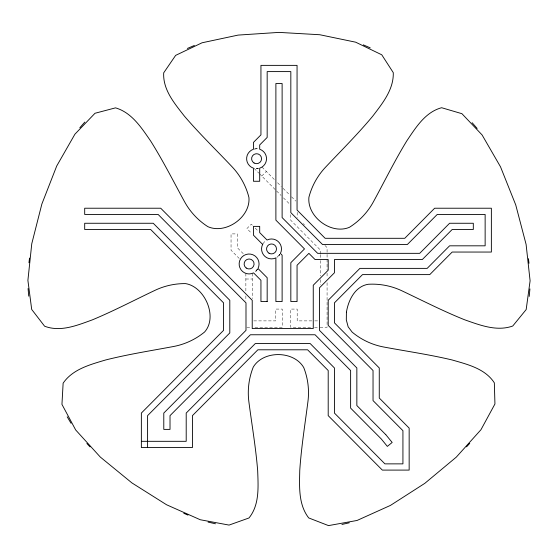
<?xml version="1.0" encoding="UTF-8"?>
<svg xmlns="http://www.w3.org/2000/svg" width="558" height="558" viewBox="0 0 558 558"><rect width="100%" height="100%" fill="white"/><g stroke="black" fill="none" stroke-linecap="round" stroke-linejoin="round"><path stroke-width="0.42" stroke-dasharray="2.79 2.09" d="M257.384 269.033L256.129 271.042L257.447 269.423L257.168 269.835M257.545 269.109L254.56 272.311M279.774 254.441L276.935 257.308M279.265 255.215L278.93 255.606L279.865 254.385A9.967 9.967 0 0 1 276.817 257.384M261.758 176.028L266.347 171.459M254.378 149.16L256.582 148.742L258.919 149.119M245.869 279.007L252.349 279.007M253.806 320.885L275.764 320.885L275.764 309.083L282.236 309.083L282.236 327.365L253.465 327.365M311.817 320.885L297.184 320.885L297.184 309.083L290.711 309.083L290.711 327.365L312.633 327.365M314.747 320.885L317.676 320.885M246.88 327.365L250.974 327.365M314.496 327.365L318.234 327.365M320.104 327.365L327.079 327.365L327.079 282.613M261.988 167.079L274.759 179.92M277.563 182.738L281.295 186.498M283.164 188.381L288.772 194.017M291.576 196.841L295.775 201.068M254.148 168.37L258.828 173.085M259.414 173.671L281.058 195.446M283.471 197.874L288.898 203.335M303.217 223.591L304.424 224.804M324.93 245.436L327.079 247.599L327.079 253.632M252.3 225.174L251.316 224.183L246.901 228.571L251.818 233.523M255.25 228.145L258.208 231.117M243.26 253.674L237.276 247.647L237.276 233.9L231.047 233.9L231.047 250.221L239.194 258.41M327.079 254.42L327.079 270.079M327.079 273.218L327.079 277.131M320.599 253.946L320.599 250.27L290.711 220.194L290.711 213.721M320.599 254.685L320.599 259.1M320.599 260.565L320.599 276.015M320.599 279.691L320.599 284.845M297.184 212.382L297.184 217.522M252.349 273.399L252.349 298.642M245.869 273.399L245.869 291.701M245.869 295.928L245.869 300.86M263.034 243.727A9.967 9.967 0 0 1 266.04 240.617M258.982 168.376A9.967 9.967 0 0 1 254.567 168.467M254.601 148.937A9.967 9.967 0 0 1 258.94 149.028M257.391 269.507A9.967 9.967 0 0 1 254.267 272.499M258.166 168.544L256.582 168.676L258.201 168.537"/><path stroke-width="0.84" d="M529.221 296.431L529.919 288.904M28.967 262.727L29.511 258.082M79.822 127.761L84.816 122.076M466.551 446.839L469.724 443.394M187.355 48.462L194.372 45.463M341.935 524.457L349.315 522.79M141.362 441.315L186.205 441.315L186.205 413.066L255.285 343.568L310.192 343.568L334.43 367.952L334.43 413.066L384.922 463.865L402.932 463.865L402.932 430.671L373.037 400.595L373.037 370.519L328.202 325.412L328.202 300.281L359.91 268.377L427.17 268.377L449.595 245.82L485.139 245.82L485.139 214.453L437.235 214.453L407.34 244.53L322.545 244.53L290.83 212.626L290.83 71.598L267.17 71.598L267.17 137.435L259.693 144.954L259.693 149.244A9.967 9.967 0 0 1 259.693 168.174L259.693 181.266L253.465 181.266L253.465 168.174A9.967 9.967 0 0 1 253.465 149.244L253.465 142.388L260.942 134.869L260.942 65.37L297.058 65.37L297.058 210.052L325.133 238.301L404.752 238.301L434.647 208.225L491.368 208.225L491.368 252.049L452.182 252.049L429.765 274.606L362.505 274.606L334.43 302.854L334.43 322.838L379.266 367.952L379.266 398.028L409.16 428.105L409.16 470.094L382.335 470.094L328.202 415.633L328.202 370.519L307.598 349.796L257.873 349.796L192.433 415.633L192.433 447.544L141.362 447.544L141.362 413.066L223.57 330.357L223.57 302.854L150.66 229.491L84.69 229.491L84.69 223.263L153.248 223.263L229.798 300.281L229.798 332.924L147.591 415.633L147.591 447.544M208.071 522.093L215.514 523.795M363.293 44.856L370.24 47.848M183.777 513.283L187.983 515.104M262.644 244.418L253.465 235.183L253.465 226.381L259.693 226.381L259.693 232.609L267.059 240.024A9.967 9.967 0 0 1 280.409 253.451L282.118 255.166L282.118 301.564L275.889 301.564L275.889 257.894A9.967 9.967 0 0 1 262.825 244.069M385.836 434.71L356.848 405.547L356.848 367.952L319.483 330.357L319.483 287.816L334.43 272.778L334.43 259.568L422.287 259.568L452.182 229.491L473.31 229.491L473.31 223.263L449.595 223.263L419.7 253.339L317.662 253.339L282.118 217.571L282.118 83.519L275.889 83.519L275.889 220.145L304.501 248.938L290.83 262.685L290.83 301.564L297.058 301.564L297.058 265.259L308.895 253.353L315.075 259.568L328.202 259.568L328.202 270.205L313.254 285.243L313.254 328.529L252.223 328.529L252.223 300.281L160.725 208.225L84.69 208.225L84.69 214.453L158.13 214.453L245.994 302.854L245.994 330.357L163.787 413.066L163.787 429.388L170.016 429.388L170.016 415.633L250.403 334.758L315.075 334.758L350.619 370.519L350.619 408.114L381.309 438.993L387.343 446.393L392.169 442.459L386.038 434.94M86.867 443.484L90.04 446.888M472.124 122.69L477.146 128.445M67.197 416.798L71.054 423.299M528.433 258.661L528.991 263.278M28.074 288.556L28.751 296.159M346.42 312.215L346.316 319.95L348.15 326.814L352.154 332.129A69.178 69.178 0 0 0 383.555 346.978C406.419 351.268 429.493 354.567 452.14 359.973C467.437 364.388 485.125 368.587 494.339 382.837L494.939 403.985L480.961 429.716L456.298 457.128L424.833 483.326L390.46 505.402L357.057 520.461L328.509 525.608L308.707 517.929C298.321 504.53 299.409 486.534 299.758 470.513C301.292 447.39 304.989 424.499 307.946 401.53A69.178 69.178 0 0 0 303.754 367.589C293.913 350.536 263.383 350.124 253.262 367.087A69.178 69.178 0 0 0 248.847 401.537C251.832 424.61 255.822 447.565 257.677 470.778C258.214 486.695 259.679 504.809 248.98 517.977L229.052 525.085L200.259 519.742L166.563 504.76L131.932 482.928L100.307 457.058L75.665 429.946L61.952 404.383L63.131 383.179C72.666 369.159 90.124 364.632 105.469 360.015C127.935 354.323 150.848 350.766 173.601 346.49A69.178 69.178 0 0 0 204.584 332.01C218.115 316.93 204.73 286.659 185.556 283.61A69.178 69.178 0 0 0 155.326 290.181C134.297 300.134 113.686 311.008 92.182 319.929C77.206 325.342 60.424 332.324 44.591 326.2L31.694 309.432L27.9 280.395L31.771 243.727L41.857 204.047L56.721 165.991L74.918 134.192L95.006 113.267L115.541 107.854C131.821 112.604 141.502 127.81 150.625 140.986C162.964 160.599 173.412 181.301 184.496 201.633A69.178 69.178 0 0 0 207.827 226.646C225.781 234.667 250.716 217.083 248.924 197.434A69.178 69.178 0 0 0 232.247 166.968C216.267 150.053 199.548 133.822 184.398 116.141C174.619 103.579 162.776 89.782 163.696 72.84L175.644 55.375L202.073 42.778L238.14 35.091L278.993 32.392L319.783 34.736L355.655 42.185L381.77 54.803L393.278 72.652C393.809 89.601 382.349 103.523 372.646 116.28C357.817 134.087 341.37 150.437 325.481 167.267A69.178 69.178 0 0 0 308.923 197.197C306.858 216.776 331.319 235.058 349.468 227.28A69.178 69.178 0 0 0 373.295 202.01C384.441 181.58 394.708 160.662 406.852 140.797C415.773 127.608 425.231 112.088 441.629 107.722L461.926 113.692L482.084 134.938L500.533 166.863L515.725 204.877L526.096 244.397L530.1 280.82L526.173 309.557L512.753 326.012C496.794 331.752 480.013 325.154 464.884 319.874C443.366 311.273 422.741 300.685 401.816 290.767A69.178 69.178 0 0 0 368.238 284.273C355.055 286.359 348.338 300.267 346.42 312.215M267.17 301.564L260.942 301.564L260.942 280.297L253.569 272.883A9.967 9.967 0 0 1 239.256 265.489A9.967 9.967 0 0 1 250.681 254.134A9.967 9.967 0 0 1 257.991 268.489L267.17 277.724L267.17 301.564M269.033 253.248A4.98 4.98 0 0 0 276.51 248.938A4.98 4.98 0 0 0 269.033 244.62A4.98 4.98 0 0 0 269.033 253.248M254.085 163.02A4.98 4.98 0 0 0 261.562 158.709A4.98 4.98 0 0 0 254.085 154.392A4.98 4.98 0 0 0 254.085 163.02M246.238 268.049A4.98 4.98 0 0 0 254.071 264.422A4.98 4.98 0 0 0 247.013 259.449A4.98 4.98 0 0 0 246.238 268.049"/></g></svg>
